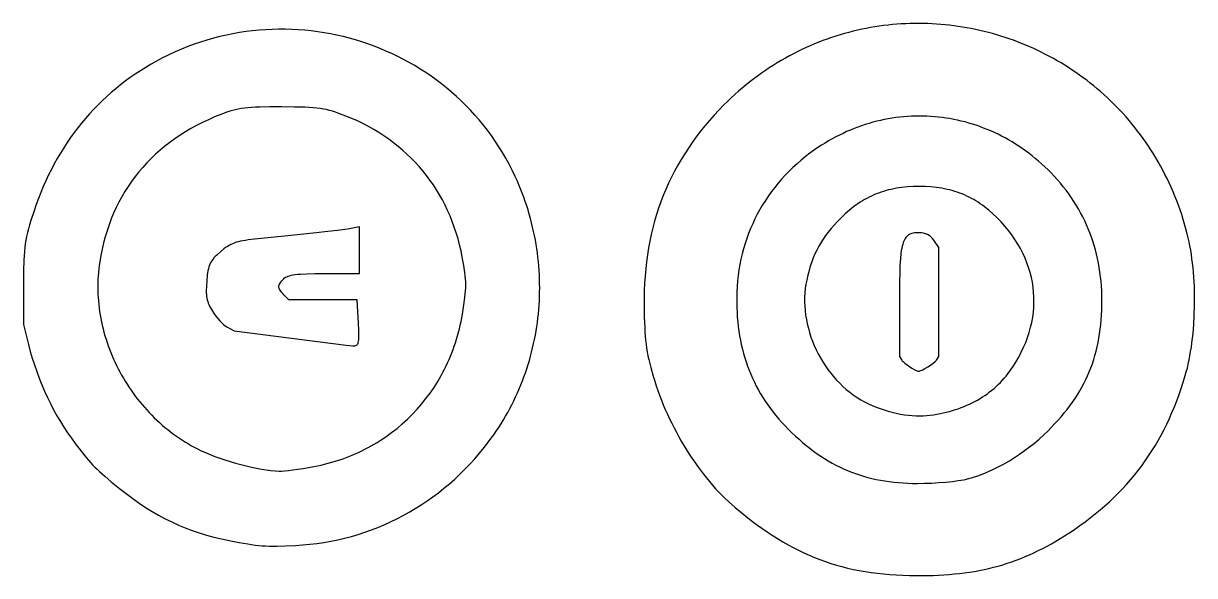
# Model space of a CAD drawing. Extents: x 28 to 1041, y 757 to 2190.
# Drawn here: x 766.9 to 1010.9, y 1362.1 to 1477.3 of the extents above; entities that cross this region are included whole.
import ezdxf

# ---------------------------------------------------------------- set-up
doc = ezdxf.new("R2010")
doc.units = 0
doc.header["$MEASUREMENT"] = 0
doc.layers.add('LAYER_1', color=18, linetype='CONTINUOUS')

msp = doc.modelspace()

# ---------------------------------------------------------------- linework, layer by layer
at = {"layer": 'LAYER_1'}
for points in [[(952.91, 1362.15), (954.1, 1362.15), (955.26, 1362.16), (956.41, 1362.19), (957.54, 1362.24), (958.65, 1362.3), (959.75, 1362.38), (960.82, 1362.48), (961.89, 1362.59), (962.94, 1362.72), (963.97, 1362.87), (964.99, 1363.03), (966, 1363.22), (967, 1363.42), (967.98, 1363.64), (968.96, 1363.88), (969.92, 1364.14), (970.88, 1364.42), (971.83, 1364.72), (972.77, 1365.03), (973.7, 1365.37), (974.63, 1365.73), (975.55, 1366.1), (976.47, 1366.5), (977.39, 1366.91), (978.3, 1367.35), (979.21, 1367.81), (980.12, 1368.29), (981.03, 1368.79), (981.93, 1369.31), (982.84, 1369.86), (983.75, 1370.42), (984.66, 1371.01), (985.82, 1371.78), (986.94, 1372.57), (988.04, 1373.36), (989.1, 1374.17), (990.14, 1375), (991.16, 1375.83), (992.14, 1376.68), (993.1, 1377.55), (994.03, 1378.43), (994.94, 1379.32), (995.82, 1380.23), (996.67, 1381.16), (997.5, 1382.11), (998.31, 1383.07), (999.09, 1384.05), (999.84, 1385.05), (1000.57, 1386.06), (1001.28, 1387.1), (1001.97, 1388.15), (1002.63, 1389.23), (1003.27, 1390.33), (1003.89, 1391.44), (1004.49, 1392.58), (1005.06, 1393.74), (1005.61, 1394.92), (1006.15, 1396.12), (1006.66, 1397.35), (1007.15, 1398.6), (1007.62, 1399.87), (1008.07, 1401.17), (1008.51, 1402.5), (1008.92, 1403.84), (1009.14, 1404.62), (1009.35, 1405.42), (1009.54, 1406.25), (1009.72, 1407.1), (1009.89, 1407.97), (1010.04, 1408.86), (1010.19, 1409.77), (1010.31, 1410.69), (1010.43, 1411.63), (1010.53, 1412.58), (1010.62, 1413.55), (1010.69, 1414.52), (1010.8, 1416.49), (1010.86, 1418.47), (1010.86, 1420.46), (1010.81, 1422.44), (1010.76, 1423.42), (1010.7, 1424.4), (1010.62, 1425.36), (1010.54, 1426.32), (1010.44, 1427.26), (1010.32, 1428.19), (1010.19, 1429.1), (1010.05, 1430), (1009.89, 1430.88), (1009.72, 1431.73), (1009.54, 1432.57), (1009.34, 1433.38), (1009.07, 1434.4), (1008.79, 1435.41), (1008.49, 1436.41), (1008.17, 1437.39), (1007.84, 1438.37), (1007.5, 1439.34), (1007.14, 1440.29), (1006.76, 1441.24), (1006.37, 1442.17), (1005.97, 1443.09), (1005.56, 1444), (1005.13, 1444.9), (1004.69, 1445.79), (1004.23, 1446.67), (1003.76, 1447.54), (1003.28, 1448.39), (1002.79, 1449.23), (1002.28, 1450.07), (1001.76, 1450.89), (1001.23, 1451.7), (1000.69, 1452.49), (1000.14, 1453.28), (999.57, 1454.06), (999, 1454.82), (998.41, 1455.57), (997.81, 1456.31), (997.2, 1457.04), (996.58, 1457.75), (995.95, 1458.45), (995.31, 1459.15), (994.66, 1459.83), (994, 1460.49), (993.33, 1461.15), (992.65, 1461.79), (991.96, 1462.42), (991.26, 1463.04), (990.55, 1463.65), (989.84, 1464.24), (989.11, 1464.82), (988.38, 1465.39), (987.64, 1465.94), (986.89, 1466.49), (986.14, 1467.02), (985.37, 1467.53), (984.6, 1468.04), (983.82, 1468.53), (983.04, 1469.01), (982.24, 1469.48), (981.44, 1469.93), (980.64, 1470.37), (979.83, 1470.8), (979.01, 1471.21), (978.18, 1471.61), (977.35, 1472), (976.52, 1472.37), (975.68, 1472.73), (974.83, 1473.08), (973.98, 1473.41), (973.12, 1473.73), (972.26, 1474.04), (971.39, 1474.33), (970.52, 1474.61), (969.65, 1474.88), (968.77, 1475.13), (967.89, 1475.37), (967.01, 1475.59), (966.12, 1475.8), (965.23, 1476), (964.33, 1476.18), (963.43, 1476.35), (962.53, 1476.5), (961.63, 1476.64), (960.72, 1476.77), (959.82, 1476.88), (958.91, 1476.98), (958, 1477.06), (957.09, 1477.13), (956.17, 1477.18), (955.26, 1477.22), (954.34, 1477.25), (953.42, 1477.26), (952.51, 1477.25), (951.59, 1477.23), (950.67, 1477.2), (949.75, 1477.15), (948.83, 1477.08), (947.92, 1477.01), (947, 1476.91), (946.08, 1476.8), (945.17, 1476.68), (944.25, 1476.54), (943.34, 1476.38), (942.43, 1476.21), (941.52, 1476.03), (940.61, 1475.83), (939.7, 1475.61), (938.8, 1475.38), (937.89, 1475.13), (936.99, 1474.87), (936.1, 1474.59), (935.2, 1474.3), (934.31, 1473.99), (933.42, 1473.67), (932.54, 1473.32), (931.66, 1472.97), (930.78, 1472.6), (929.91, 1472.21), (929.04, 1471.8), (928.17, 1471.38), (927.31, 1470.94), (926.46, 1470.49), (925.6, 1470.02), (924.76, 1469.54), (923.92, 1469.03), (923.08, 1468.51), (922.25, 1467.98), (921.43, 1467.43), (920.61, 1466.86), (919.8, 1466.28), (919, 1465.67), (918.2, 1465.06), (917.41, 1464.42), (916.62, 1463.77), (915.84, 1463.1), (915.07, 1462.42), (914.31, 1461.72), (913.56, 1461), (912.81, 1460.26), (911.76, 1459.19), (910.75, 1458.1), (909.77, 1457), (908.83, 1455.89), (907.92, 1454.76), (907.05, 1453.62), (906.21, 1452.46), (905.4, 1451.28), (904.63, 1450.1), (903.89, 1448.89), (903.18, 1447.68), (902.51, 1446.44), (901.88, 1445.2), (901.27, 1443.93), (900.7, 1442.65), (900.17, 1441.36), (899.67, 1440.05), (899.2, 1438.73), (898.76, 1437.39), (898.36, 1436.03), (898, 1434.66), (897.66, 1433.27), (897.36, 1431.87), (897.1, 1430.45), (896.86, 1429.01), (896.66, 1427.56), (896.5, 1426.09), (896.36, 1424.6), (896.27, 1423.1), (896.2, 1421.58), (896.17, 1420.05), (896.17, 1418.5), (896.21, 1416.04), (896.29, 1413.91), (896.34, 1412.95), (896.41, 1412.05), (896.49, 1411.19), (896.59, 1410.36), (896.7, 1409.55), (896.83, 1408.76), (896.98, 1407.97), (897.16, 1407.17), (897.35, 1406.36), (897.57, 1405.51), (898.07, 1403.7), (898.38, 1402.71), (898.7, 1401.72), (899.04, 1400.72), (899.4, 1399.73), (899.78, 1398.75), (900.17, 1397.77), (900.58, 1396.79), (901.01, 1395.82), (901.46, 1394.86), (901.92, 1393.9), (902.4, 1392.95), (902.89, 1392.02), (903.4, 1391.09), (903.92, 1390.17), (904.45, 1389.26), (905, 1388.37), (905.56, 1387.49), (906.13, 1386.62), (906.71, 1385.76), (907.31, 1384.93), (907.91, 1384.1), (908.53, 1383.3), (909.15, 1382.51), (909.78, 1381.74), (910.42, 1380.99), (911.07, 1380.26), (911.73, 1379.55), (912.4, 1378.87), (913.07, 1378.2), (913.74, 1377.56), (914.43, 1376.94), (915.11, 1376.35), (916.24, 1375.41), (917.36, 1374.52), (918.47, 1373.65), (919.58, 1372.83), (920.68, 1372.03), (921.78, 1371.27), (922.87, 1370.55), (923.96, 1369.86), (925.05, 1369.2), (926.15, 1368.58), (927.24, 1367.98), (928.34, 1367.42), (929.44, 1366.89), (930.55, 1366.39), (931.67, 1365.93), (932.79, 1365.49), (933.93, 1365.08), (935.07, 1364.7), (936.23, 1364.34), (937.4, 1364.02), (938.58, 1363.72), (939.78, 1363.45), (941, 1363.21), (942.23, 1363), (943.49, 1362.8), (944.76, 1362.64), (946.06, 1362.5), (947.38, 1362.38), (948.72, 1362.29), (950.09, 1362.22), (951.49, 1362.17)], [(823.54, 1368.44), (825.03, 1368.54), (826.51, 1368.68), (827.99, 1368.85), (829.45, 1369.07), (830.9, 1369.33), (832.34, 1369.62), (833.76, 1369.96), (835.18, 1370.33), (836.58, 1370.74), (837.97, 1371.19), (839.34, 1371.68), (840.7, 1372.2), (842.04, 1372.76), (843.36, 1373.36), (844.67, 1373.99), (845.96, 1374.66), (847.24, 1375.37), (848.49, 1376.11), (849.73, 1376.89), (850.94, 1377.7), (852.14, 1378.54), (853.31, 1379.42), (854.47, 1380.34), (855.6, 1381.29), (856.71, 1382.27), (857.79, 1383.28), (858.85, 1384.33), (859.89, 1385.41), (860.9, 1386.52), (861.89, 1387.66), (862.85, 1388.83), (863.78, 1390.04), (864.33, 1390.78), (864.86, 1391.52), (865.38, 1392.28), (865.89, 1393.04), (866.38, 1393.81), (866.85, 1394.59), (867.31, 1395.38), (867.76, 1396.17), (868.19, 1396.97), (868.61, 1397.77), (869.02, 1398.58), (869.41, 1399.4), (869.78, 1400.23), (870.14, 1401.06), (870.49, 1401.89), (870.82, 1402.73), (871.14, 1403.58), (871.44, 1404.43), (871.73, 1405.28), (872, 1406.14), (872.26, 1407), (872.51, 1407.87), (872.74, 1408.74), (872.95, 1409.62), (873.15, 1410.5), (873.34, 1411.38), (873.51, 1412.26), (873.67, 1413.15), (873.81, 1414.04), (873.94, 1414.94), (874.05, 1415.83), (874.15, 1416.73), (874.23, 1417.63), (874.3, 1418.53), (874.35, 1419.43), (874.39, 1420.33), (874.41, 1421.24), (874.42, 1422.15), (874.41, 1423.05), (874.39, 1423.96), (874.35, 1424.87), (874.3, 1425.77), (874.23, 1426.68), (874.15, 1427.59), (874.06, 1428.49), (873.94, 1429.4), (873.82, 1430.3), (873.67, 1431.2), (873.52, 1432.11), (873.34, 1433.01), (873.16, 1433.91), (872.95, 1434.8), (872.73, 1435.7), (872.5, 1436.59), (872.25, 1437.48), (871.99, 1438.36), (871.71, 1439.25), (871.41, 1440.13), (871.1, 1441.01), (870.78, 1441.88), (870.44, 1442.75), (870.08, 1443.61), (869.71, 1444.48), (869.32, 1445.33), (868.7, 1446.63), (868.05, 1447.9), (867.37, 1449.14), (866.66, 1450.36), (865.92, 1451.55), (865.15, 1452.72), (864.36, 1453.86), (863.53, 1454.98), (862.68, 1456.07), (861.81, 1457.13), (860.91, 1458.16), (859.98, 1459.17), (859.03, 1460.16), (858.06, 1461.11), (857.07, 1462.04), (856.05, 1462.94), (855.01, 1463.81), (853.96, 1464.66), (852.88, 1465.47), (851.78, 1466.26), (850.66, 1467.02), (849.53, 1467.75), (848.38, 1468.45), (847.21, 1469.12), (846.03, 1469.76), (844.83, 1470.37), (843.62, 1470.95), (842.39, 1471.5), (841.15, 1472.02), (839.9, 1472.51), (838.63, 1472.97), (837.36, 1473.4), (836.07, 1473.8), (834.77, 1474.16), (833.47, 1474.5), (832.15, 1474.8), (830.83, 1475.07), (829.5, 1475.3), (828.17, 1475.51), (826.83, 1475.68), (825.48, 1475.82), (824.13, 1475.92), (822.77, 1475.99), (821.41, 1476.03), (820.05, 1476.03), (818.69, 1476), (817.32, 1475.94), (815.96, 1475.84), (814.59, 1475.71), (813.23, 1475.54), (811.87, 1475.33), (810.51, 1475.09), (809.15, 1474.82), (807.79, 1474.51), (806.44, 1474.16), (805.1, 1473.78), (803.75, 1473.36), (802.42, 1472.9), (801.09, 1472.41), (799.77, 1471.88), (798.46, 1471.31), (797.15, 1470.71), (795.86, 1470.06), (794.58, 1469.38), (793.44, 1468.74), (792.33, 1468.08), (791.23, 1467.4), (790.16, 1466.69), (789.11, 1465.96), (788.08, 1465.21), (787.07, 1464.44), (786.08, 1463.64), (785.12, 1462.82), (784.17, 1461.98), (783.25, 1461.12), (782.35, 1460.24), (781.47, 1459.33), (780.61, 1458.4), (779.78, 1457.46), (778.96, 1456.49), (778.17, 1455.5), (777.41, 1454.49), (776.66, 1453.45), (775.94, 1452.4), (775.24, 1451.33), (774.56, 1450.23), (773.91, 1449.12), (773.28, 1447.98), (772.67, 1446.83), (772.08, 1445.66), (771.52, 1444.46), (770.98, 1443.25), (770.47, 1442.01), (769.98, 1440.76), (769.51, 1439.49), (769.07, 1438.2), (768.41, 1436.17), (768.14, 1435.27), (767.9, 1434.43), (767.7, 1433.64), (767.52, 1432.86), (767.37, 1432.1), (767.25, 1431.33), (767.15, 1430.54), (767.07, 1429.71), (767, 1428.82), (766.95, 1427.87), (766.9, 1425.7), (766.88, 1423.06), (766.85, 1414.46), (767.9, 1410.33), (768.29, 1408.89), (768.7, 1407.46), (769.15, 1406.05), (769.63, 1404.66), (770.14, 1403.28), (770.69, 1401.93), (771.26, 1400.59), (771.86, 1399.28), (772.49, 1397.99), (773.15, 1396.72), (773.84, 1395.48), (774.55, 1394.26), (775.29, 1393.08), (776.06, 1391.92), (776.85, 1390.79), (777.66, 1389.7), (778.91, 1388.09), (779.94, 1386.79), (780.4, 1386.24), (780.84, 1385.72), (781.28, 1385.24), (781.73, 1384.77), (782.19, 1384.32), (782.68, 1383.86), (783.8, 1382.87), (785.17, 1381.72), (786.9, 1380.32), (788.27, 1379.24), (789.62, 1378.23), (790.97, 1377.27), (792.32, 1376.37), (793.67, 1375.53), (795.02, 1374.74), (796.38, 1374.01), (797.76, 1373.32), (799.16, 1372.68), (800.57, 1372.1), (802.01, 1371.55), (803.48, 1371.05), (804.98, 1370.6), (806.51, 1370.18), (808.09, 1369.8), (809.7, 1369.45), (811.81, 1369.05), (813.58, 1368.74), (814.38, 1368.62), (815.14, 1368.51), (815.87, 1368.43), (816.59, 1368.37), (817.31, 1368.33), (818.05, 1368.3), (818.81, 1368.29), (819.62, 1368.3), (821.41, 1368.35)], [(820.13, 1383.91), (820.61, 1383.92), (821.27, 1383.97), (822.08, 1384.05), (823.01, 1384.16), (824.03, 1384.31), (825.12, 1384.48), (826.24, 1384.66), (827.36, 1384.87), (828.12, 1385.02), (828.87, 1385.18), (829.61, 1385.36), (830.35, 1385.55), (831.08, 1385.76), (831.81, 1385.97), (832.52, 1386.2), (833.23, 1386.44), (833.94, 1386.7), (834.63, 1386.97), (835.32, 1387.25), (836, 1387.54), (836.68, 1387.84), (837.34, 1388.16), (838, 1388.48), (838.65, 1388.82), (839.29, 1389.17), (839.93, 1389.54), (840.55, 1389.91), (841.17, 1390.3), (842.38, 1391.1), (843.55, 1391.95), (844.69, 1392.84), (845.79, 1393.77), (846.86, 1394.74), (847.88, 1395.76), (848.87, 1396.81), (849.82, 1397.9), (850.72, 1399.03), (851.58, 1400.19), (852.4, 1401.39), (853.18, 1402.62), (853.91, 1403.89), (854.26, 1404.54), (854.59, 1405.19), (854.92, 1405.85), (855.23, 1406.52), (855.53, 1407.2), (855.82, 1407.89), (856.1, 1408.58), (856.36, 1409.28), (856.62, 1409.99), (856.86, 1410.7), (857.08, 1411.42), (857.3, 1412.15), (857.5, 1412.88), (857.69, 1413.62), (857.87, 1414.37), (858.03, 1415.13), (858.18, 1415.89), (858.32, 1416.66), (858.63, 1418.56), (858.85, 1420.15), (858.92, 1420.86), (858.98, 1421.53), (859.01, 1422.16), (859.02, 1422.78), (859.01, 1423.39), (858.97, 1424.01), (858.91, 1424.65), (858.83, 1425.32), (858.61, 1426.81), (858.29, 1428.56), (858.03, 1429.85), (857.73, 1431.12), (857.4, 1432.36), (857.03, 1433.59), (856.63, 1434.79), (856.2, 1435.97), (855.74, 1437.13), (855.24, 1438.27), (854.71, 1439.38), (854.14, 1440.47), (853.54, 1441.54), (852.92, 1442.58), (852.26, 1443.6), (851.56, 1444.59), (850.84, 1445.56), (850.09, 1446.51), (849.3, 1447.43), (848.49, 1448.32), (847.64, 1449.19), (846.77, 1450.03), (845.86, 1450.85), (844.93, 1451.63), (843.97, 1452.39), (842.98, 1453.13), (841.96, 1453.83), (840.91, 1454.51), (839.83, 1455.15), (838.73, 1455.77), (837.6, 1456.36), (836.44, 1456.92), (835.25, 1457.45), (834.04, 1457.95), (832.57, 1458.51), (831.9, 1458.75), (831.25, 1458.95), (830.62, 1459.13), (829.99, 1459.28), (829.35, 1459.41), (828.68, 1459.52), (827.96, 1459.61), (827.2, 1459.68), (826.36, 1459.73), (825.45, 1459.78), (823.32, 1459.83), (820.71, 1459.84), (818.19, 1459.84), (816.11, 1459.8), (815.2, 1459.77), (814.37, 1459.72), (813.61, 1459.66), (812.91, 1459.58), (812.25, 1459.49), (811.62, 1459.38), (811.02, 1459.25), (810.43, 1459.1), (809.84, 1458.93), (809.24, 1458.74), (807.98, 1458.28), (806.67, 1457.75), (805.4, 1457.19), (804.15, 1456.6), (802.93, 1455.98), (801.75, 1455.33), (800.6, 1454.65), (799.48, 1453.95), (798.39, 1453.21), (797.34, 1452.44), (796.32, 1451.65), (795.33, 1450.82), (794.38, 1449.97), (793.46, 1449.09), (792.57, 1448.19), (791.72, 1447.25), (790.91, 1446.29), (790.13, 1445.31), (789.38, 1444.3), (788.67, 1443.26), (787.99, 1442.19), (787.35, 1441.1), (786.75, 1439.99), (786.18, 1438.85), (785.65, 1437.69), (785.15, 1436.5), (784.69, 1435.29), (784.27, 1434.05), (783.89, 1432.79), (783.55, 1431.51), (783.24, 1430.21), (782.97, 1428.88), (782.74, 1427.54), (782.63, 1426.8), (782.54, 1426.07), (782.47, 1425.33), (782.42, 1424.59), (782.38, 1423.86), (782.35, 1423.12), (782.34, 1422.38), (782.35, 1421.64), (782.38, 1420.9), (782.42, 1420.17), (782.47, 1419.43), (782.54, 1418.69), (782.63, 1417.96), (782.73, 1417.23), (782.84, 1416.5), (782.97, 1415.77), (783.12, 1415.04), (783.28, 1414.32), (783.45, 1413.6), (783.64, 1412.88), (783.84, 1412.16), (784.06, 1411.45), (784.29, 1410.75), (784.53, 1410.04), (784.79, 1409.34), (785.06, 1408.65), (785.34, 1407.96), (785.64, 1407.28), (785.95, 1406.6), (786.27, 1405.92), (786.6, 1405.26), (786.95, 1404.6), (787.31, 1403.94), (787.68, 1403.29), (788.07, 1402.65), (788.46, 1402.02), (788.87, 1401.39), (789.29, 1400.77), (789.73, 1400.16), (790.17, 1399.56), (790.62, 1398.96), (791.09, 1398.38), (791.57, 1397.8), (792.06, 1397.23), (792.56, 1396.67), (793.06, 1396.12), (793.59, 1395.59), (794.12, 1395.06), (794.66, 1394.54), (795.21, 1394.03), (795.77, 1393.53), (796.34, 1393.05), (796.92, 1392.57), (797.51, 1392.11), (798.11, 1391.66), (798.72, 1391.22), (799.34, 1390.8), (799.97, 1390.38), (800.6, 1389.98), (801.25, 1389.59), (801.9, 1389.22), (802.56, 1388.86), (803.23, 1388.51), (803.91, 1388.18), (804.8, 1387.78), (805.74, 1387.38), (806.74, 1387), (807.77, 1386.62), (808.84, 1386.26), (809.93, 1385.92), (811.03, 1385.59), (812.14, 1385.29), (813.25, 1385.01), (814.34, 1384.76), (815.41, 1384.53), (816.45, 1384.34), (817.46, 1384.17), (818.41, 1384.05), (819.3, 1383.96)], [(953.13, 1381.37), (954.58, 1381.39), (956.08, 1381.44), (957.57, 1381.53), (959.02, 1381.64), (960.39, 1381.78), (961.62, 1381.94), (962.69, 1382.11), (963.14, 1382.2), (963.54, 1382.3), (964.61, 1382.61), (965.7, 1382.97), (966.79, 1383.38), (967.89, 1383.84), (968.99, 1384.34), (970.09, 1384.89), (971.18, 1385.47), (972.27, 1386.1), (973.34, 1386.77), (974.4, 1387.47), (975.45, 1388.21), (976.48, 1388.98), (977.48, 1389.78), (978.47, 1390.61), (979.42, 1391.47), (980.34, 1392.35), (981.07, 1393.09), (981.77, 1393.82), (982.45, 1394.56), (983.1, 1395.3), (983.72, 1396.05), (984.31, 1396.8), (984.89, 1397.55), (985.43, 1398.31), (985.95, 1399.08), (986.45, 1399.85), (986.92, 1400.63), (987.37, 1401.41), (987.79, 1402.21), (988.19, 1403.01), (988.57, 1403.82), (988.92, 1404.65), (989.25, 1405.48), (989.56, 1406.32), (989.84, 1407.17), (990.1, 1408.04), (990.34, 1408.92), (990.56, 1409.81), (990.75, 1410.71), (990.93, 1411.63), (991.08, 1412.56), (991.21, 1413.51), (991.32, 1414.47), (991.41, 1415.45), (991.47, 1416.44), (991.52, 1417.45), (991.55, 1418.48), (991.55, 1419.53), (991.54, 1420.53), (991.51, 1421.53), (991.45, 1422.52), (991.37, 1423.49), (991.27, 1424.46), (991.14, 1425.42), (991, 1426.37), (990.83, 1427.3), (990.64, 1428.23), (990.43, 1429.15), (990.2, 1430.05), (989.95, 1430.95), (989.67, 1431.84), (989.37, 1432.72), (989.05, 1433.58), (988.71, 1434.44), (988.35, 1435.29), (987.96, 1436.12), (987.55, 1436.95), (987.12, 1437.77), (986.67, 1438.57), (986.2, 1439.37), (985.7, 1440.16), (985.19, 1440.93), (984.65, 1441.7), (984.09, 1442.46), (983.5, 1443.2), (982.9, 1443.94), (982.27, 1444.66), (981.63, 1445.38), (980.96, 1446.08), (980.27, 1446.78), (979.63, 1447.39), (978.99, 1447.98), (978.34, 1448.56), (977.68, 1449.12), (977.01, 1449.66), (976.33, 1450.18), (975.65, 1450.69), (974.95, 1451.18), (974.25, 1451.66), (973.55, 1452.11), (972.83, 1452.55), (972.11, 1452.97), (971.38, 1453.38), (970.65, 1453.77), (969.91, 1454.14), (969.17, 1454.49), (968.41, 1454.83), (967.66, 1455.15), (966.9, 1455.45), (966.13, 1455.74), (965.36, 1456.01), (964.59, 1456.26), (963.81, 1456.49), (963.03, 1456.71), (962.24, 1456.91), (961.46, 1457.09), (960.67, 1457.25), (959.87, 1457.4), (959.08, 1457.53), (958.28, 1457.64), (957.48, 1457.73), (956.68, 1457.81), (955.87, 1457.87), (955.07, 1457.91), (954.26, 1457.94), (953.46, 1457.94), (952.65, 1457.93), (951.85, 1457.9), (951.04, 1457.86), (950.23, 1457.79), (949.43, 1457.71), (948.63, 1457.61), (947.82, 1457.49), (947.02, 1457.36), (946.22, 1457.2), (945.42, 1457.03), (944.63, 1456.85), (943.83, 1456.64), (943.04, 1456.41), (942.26, 1456.17), (941.47, 1455.91), (940.69, 1455.63), (939.91, 1455.34), (939.14, 1455.02), (938.37, 1454.69), (937.61, 1454.34), (936.85, 1453.98), (936.09, 1453.59), (935.34, 1453.18), (934.6, 1452.76), (933.86, 1452.32), (933.13, 1451.86), (932.4, 1451.39), (931.68, 1450.89), (930.73, 1450.2), (929.8, 1449.49), (928.9, 1448.76), (928.03, 1448.01), (927.19, 1447.23), (926.37, 1446.44), (925.58, 1445.63), (924.82, 1444.79), (924.09, 1443.94), (923.38, 1443.07), (922.71, 1442.19), (922.06, 1441.28), (921.44, 1440.36), (920.85, 1439.42), (920.29, 1438.47), (919.76, 1437.49), (919.26, 1436.51), (918.79, 1435.5), (918.35, 1434.49), (917.94, 1433.46), (917.56, 1432.41), (917.21, 1431.35), (916.9, 1430.28), (916.61, 1429.19), (916.35, 1428.09), (916.13, 1426.98), (915.94, 1425.86), (915.78, 1424.72), (915.65, 1423.58), (915.56, 1422.42), (915.49, 1421.25), (915.46, 1420.08), (915.46, 1419.05), (915.48, 1418.02), (915.53, 1417.02), (915.59, 1416.02), (915.67, 1415.03), (915.78, 1414.06), (915.91, 1413.1), (916.06, 1412.15), (916.23, 1411.21), (916.42, 1410.29), (916.64, 1409.37), (916.87, 1408.47), (917.13, 1407.57), (917.41, 1406.69), (917.71, 1405.82), (918.04, 1404.96), (918.38, 1404.11), (918.75, 1403.28), (919.14, 1402.45), (919.55, 1401.64), (919.98, 1400.83), (920.44, 1400.04), (920.92, 1399.25), (921.42, 1398.48), (921.94, 1397.72), (922.48, 1396.97), (923.05, 1396.23), (923.63, 1395.49), (924.24, 1394.77), (924.87, 1394.06), (925.53, 1393.36), (926.21, 1392.67), (926.95, 1391.94), (927.7, 1391.24), (928.45, 1390.56), (929.2, 1389.91), (929.95, 1389.28), (930.7, 1388.69), (931.46, 1388.11), (932.22, 1387.56), (932.99, 1387.04), (933.76, 1386.54), (934.54, 1386.07), (935.33, 1385.61), (936.12, 1385.19), (936.91, 1384.79), (937.72, 1384.41), (938.53, 1384.05), (939.36, 1383.72), (940.19, 1383.41), (941.03, 1383.13), (941.88, 1382.86), (942.75, 1382.62), (943.62, 1382.4), (944.51, 1382.2), (945.41, 1382.03), (946.32, 1381.87), (947.25, 1381.74), (948.19, 1381.63), (949.15, 1381.53), (950.12, 1381.46), (951.1, 1381.41), (952.11, 1381.38)], [(955.09, 1395.51), (955.79, 1395.59), (956.47, 1395.68), (957.15, 1395.79), (957.82, 1395.91), (958.48, 1396.05), (959.13, 1396.2), (959.77, 1396.37), (960.4, 1396.54), (961.02, 1396.74), (961.63, 1396.94), (962.24, 1397.16), (962.83, 1397.39), (963.41, 1397.64), (963.98, 1397.89), (964.54, 1398.16), (965.09, 1398.45), (965.63, 1398.74), (966.16, 1399.05), (966.68, 1399.38), (967.18, 1399.71), (967.68, 1400.06), (968.16, 1400.42), (968.63, 1400.79), (969.09, 1401.17), (969.53, 1401.57), (969.97, 1401.97), (970.39, 1402.39), (970.8, 1402.83), (971.19, 1403.27), (971.57, 1403.72), (971.94, 1404.19), (972.3, 1404.67), (972.99, 1405.66), (973.63, 1406.67), (974.22, 1407.69), (974.76, 1408.71), (975.24, 1409.74), (975.68, 1410.77), (976.07, 1411.81), (976.41, 1412.85), (976.7, 1413.9), (976.94, 1414.94), (977.13, 1415.99), (977.27, 1417.04), (977.36, 1418.09), (977.4, 1419.13), (977.39, 1420.18), (977.33, 1421.22), (977.22, 1422.25), (977.06, 1423.29), (976.86, 1424.31), (976.6, 1425.33), (976.29, 1426.34), (975.94, 1427.35), (975.54, 1428.34), (975.08, 1429.33), (974.58, 1430.3), (974.03, 1431.26), (973.44, 1432.21), (972.79, 1433.15), (972.09, 1434.07), (971.35, 1434.98), (970.56, 1435.87), (969.71, 1436.74), (968.86, 1437.56), (968, 1438.32), (967.12, 1439.02), (966.67, 1439.35), (966.22, 1439.67), (965.76, 1439.97), (965.3, 1440.25), (964.84, 1440.53), (964.37, 1440.79), (963.89, 1441.04), (963.41, 1441.27), (962.92, 1441.49), (962.42, 1441.7), (961.92, 1441.89), (961.41, 1442.07), (960.9, 1442.24), (960.38, 1442.39), (959.85, 1442.53), (959.31, 1442.66), (958.21, 1442.88), (957.08, 1443.05), (955.92, 1443.17), (954.71, 1443.24), (953.47, 1443.26), (952.23, 1443.24), (951.03, 1443.17), (949.86, 1443.05), (948.73, 1442.88), (947.63, 1442.66), (947.1, 1442.53), (946.57, 1442.39), (946.04, 1442.24), (945.53, 1442.07), (945.02, 1441.89), (944.52, 1441.7), (944.02, 1441.49), (943.54, 1441.27), (943.05, 1441.04), (942.58, 1440.79), (942.11, 1440.53), (941.64, 1440.25), (941.18, 1439.97), (940.72, 1439.67), (940.27, 1439.35), (939.83, 1439.02), (938.95, 1438.32), (938.08, 1437.56), (937.23, 1436.74), (936.48, 1435.97), (935.78, 1435.22), (935.13, 1434.48), (934.53, 1433.75), (933.97, 1433.02), (933.46, 1432.28), (932.98, 1431.54), (932.54, 1430.79), (932.14, 1430.02), (931.76, 1429.23), (931.42, 1428.41), (931.1, 1427.56), (930.8, 1426.68), (930.53, 1425.75), (930.28, 1424.78), (930.04, 1423.76), (929.86, 1422.88), (929.73, 1421.98), (929.64, 1421.07), (929.6, 1420.16), (929.59, 1419.24), (929.63, 1418.32), (929.71, 1417.39), (929.82, 1416.47), (929.97, 1415.54), (930.16, 1414.62), (930.39, 1413.7), (930.65, 1412.79), (930.94, 1411.88), (931.27, 1410.99), (931.63, 1410.1), (932.03, 1409.23), (932.46, 1408.38), (932.92, 1407.53), (933.4, 1406.71), (933.92, 1405.91), (934.47, 1405.12), (935.04, 1404.36), (935.64, 1403.62), (936.26, 1402.91), (936.92, 1402.23), (937.59, 1401.57), (938.29, 1400.95), (939.01, 1400.36), (939.76, 1399.8), (940.53, 1399.28), (941.31, 1398.8), (942.12, 1398.36), (942.9, 1397.97), (943.69, 1397.61), (944.51, 1397.27), (945.34, 1396.96), (946.18, 1396.68), (947.02, 1396.42), (947.87, 1396.19), (948.72, 1395.99), (949.57, 1395.82), (950.41, 1395.67), (951.24, 1395.56), (952.05, 1395.49), (952.85, 1395.44), (953.62, 1395.43), (954.37, 1395.45)], [(835.5, 1410.07), (835.73, 1410.06), (835.93, 1410.07), (836.1, 1410.1), (836.25, 1410.15), (836.38, 1410.24), (836.48, 1410.36), (836.57, 1410.52), (836.63, 1410.74), (836.68, 1411), (836.72, 1411.33), (836.73, 1411.71), (836.74, 1412.17), (836.71, 1413.32), (836.65, 1414.8), (836.42, 1419.62), (822.18, 1419.62), (821.1, 1420.7), (820.89, 1420.93), (820.68, 1421.17), (820.5, 1421.41), (820.34, 1421.64), (820.21, 1421.86), (820.11, 1422.06), (820.04, 1422.23), (820.02, 1422.37), (820.04, 1422.51), (820.11, 1422.69), (820.21, 1422.89), (820.34, 1423.11), (820.5, 1423.34), (820.68, 1423.58), (820.89, 1423.81), (821.1, 1424.04), (821.27, 1424.2), (821.47, 1424.33), (821.7, 1424.46), (821.97, 1424.57), (822.27, 1424.67), (822.62, 1424.76), (823.02, 1424.84), (823.48, 1424.9), (823.98, 1424.96), (824.56, 1425.01), (825.9, 1425.08), (827.55, 1425.11), (829.53, 1425.13), (836.88, 1425.13), (836.88, 1434.85), (834.81, 1434.46), (833.8, 1434.3), (832.26, 1434.1), (830.26, 1433.85), (827.85, 1433.58), (821.97, 1432.95), (815.03, 1432.26), (813.7, 1432.11), (813.12, 1432.03), (812.58, 1431.94), (812.08, 1431.85), (811.62, 1431.74), (811.19, 1431.62), (810.79, 1431.48), (810.41, 1431.33), (810.04, 1431.16), (809.69, 1430.97), (809.34, 1430.76), (808.98, 1430.52), (808.63, 1430.25), (807.88, 1429.64), (807.13, 1428.97), (806.82, 1428.66), (806.54, 1428.36), (806.3, 1428.07), (806.08, 1427.78), (805.9, 1427.48), (805.74, 1427.18), (805.6, 1426.85), (805.48, 1426.5), (805.38, 1426.12), (805.3, 1425.71), (805.22, 1425.25), (805.16, 1424.75), (805.04, 1423.58), (804.97, 1422.48), (804.95, 1421.54), (804.96, 1421.11), (804.98, 1420.72), (805.02, 1420.34), (805.08, 1419.98), (805.16, 1419.63), (805.25, 1419.3), (805.36, 1418.97), (805.5, 1418.64), (805.65, 1418.3), (805.82, 1417.96), (806.24, 1417.25), (806.58, 1416.74), (806.95, 1416.23), (807.34, 1415.73), (807.75, 1415.27), (808.16, 1414.85), (808.55, 1414.48), (808.92, 1414.19), (809.25, 1413.97), (810.73, 1413.16), (834.13, 1410.15)], [(953.34, 1404.76), (953.47, 1404.77), (953.64, 1404.81), (953.85, 1404.89), (954.1, 1405), (954.65, 1405.29), (955.25, 1405.64), (955.84, 1406.03), (956.38, 1406.42), (956.81, 1406.78), (956.96, 1406.94), (957.07, 1407.08), (957.58, 1407.83), (957.6, 1430.57), (956.53, 1432.1), (956.25, 1432.45), (955.94, 1432.76), (955.59, 1433.02), (955.22, 1433.24), (954.82, 1433.41), (954.39, 1433.53), (953.94, 1433.61), (953.47, 1433.63), (952.82, 1433.61), (952.53, 1433.58), (952.25, 1433.54), (951.98, 1433.47), (951.74, 1433.39), (951.5, 1433.29), (951.29, 1433.17), (951.09, 1433.02), (950.9, 1432.85), (950.72, 1432.65), (950.56, 1432.43), (950.41, 1432.17), (950.28, 1431.88), (950.15, 1431.55), (950.04, 1431.2), (949.94, 1430.8), (949.85, 1430.36), (949.76, 1429.89), (949.69, 1429.37), (949.57, 1428.2), (949.48, 1426.83), (949.42, 1425.27), (949.38, 1423.48), (949.36, 1421.46), (949.35, 1419.2), (949.36, 1407.83), (949.87, 1407.09), (949.97, 1406.95), (950.12, 1406.8), (950.51, 1406.46), (951, 1406.08), (951.54, 1405.7), (952.09, 1405.35), (952.6, 1405.05), (953.04, 1404.85), (953.21, 1404.79)]]:
    msp.add_lwpolyline(points, close=True, dxfattribs=at)

doc.saveas('drawing.dxf')
